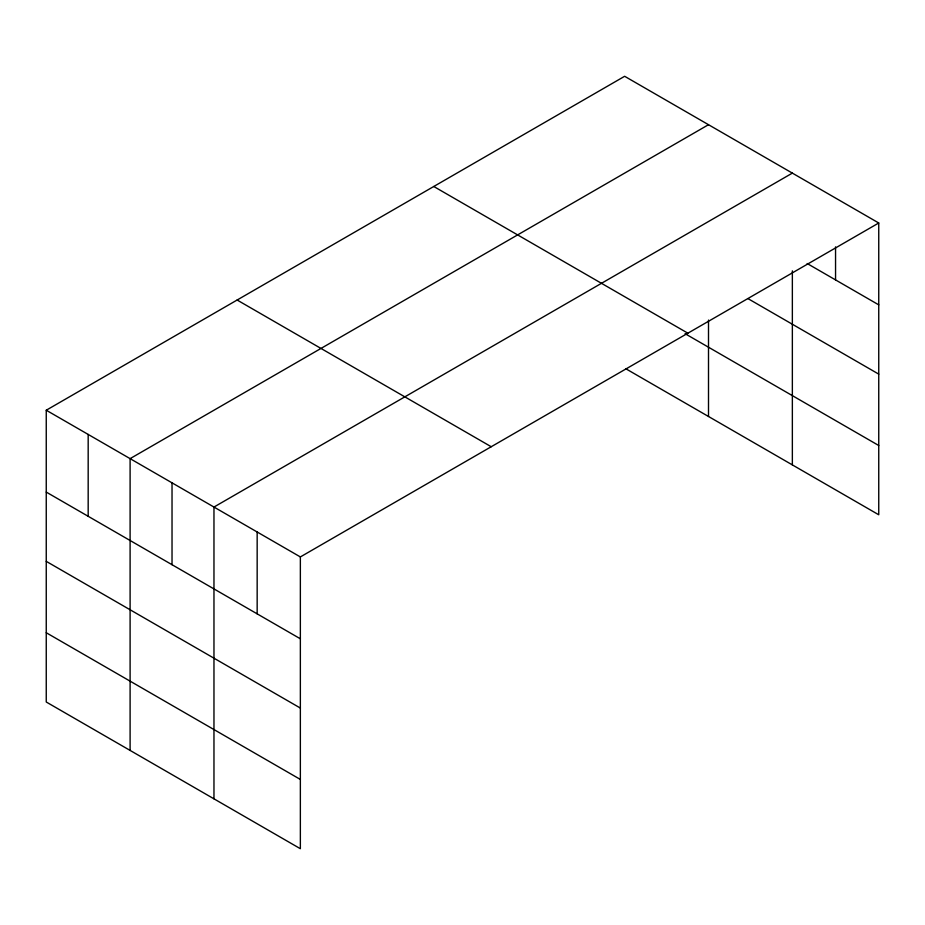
<?xml version="1.0" encoding="UTF-8"?>
<svg xmlns="http://www.w3.org/2000/svg" width="925" height="925" viewBox="0 0 925 925"><rect width="100%" height="100%" fill="white"/><g stroke="black" fill="none" stroke-linecap="round" stroke-linejoin="round"><path stroke-width="1.39" d="M878.75 222.994L624.641 76.289L46.25 410.226L46.25 702.006L300.359 848.711L300.359 556.931L878.75 222.994L878.75 514.774L625.878 368.786M792.355 270.852L792.355 464.893M708.504 124.702L130.101 458.638L130.101 750.418M792.355 173.114L213.964 507.05L213.964 798.83M807.167 263.521L878.75 304.857M747.967 298.613L878.75 374.128M433.779 186.492L687.876 333.197M685.067 333.682L878.75 445.503M237.124 300.024L491.221 446.729M46.25 410.226L300.359 556.931M46.25 492.088L300.359 638.793M46.25 561.359L300.359 708.064M46.25 632.735L300.359 779.44M835.553 246.883L835.553 279.917M708.504 320.085L708.504 416.481M257.162 531.991L257.162 613.853M172.027 482.838L172.027 564.701M88.176 434.426L88.176 516.289"/></g></svg>
